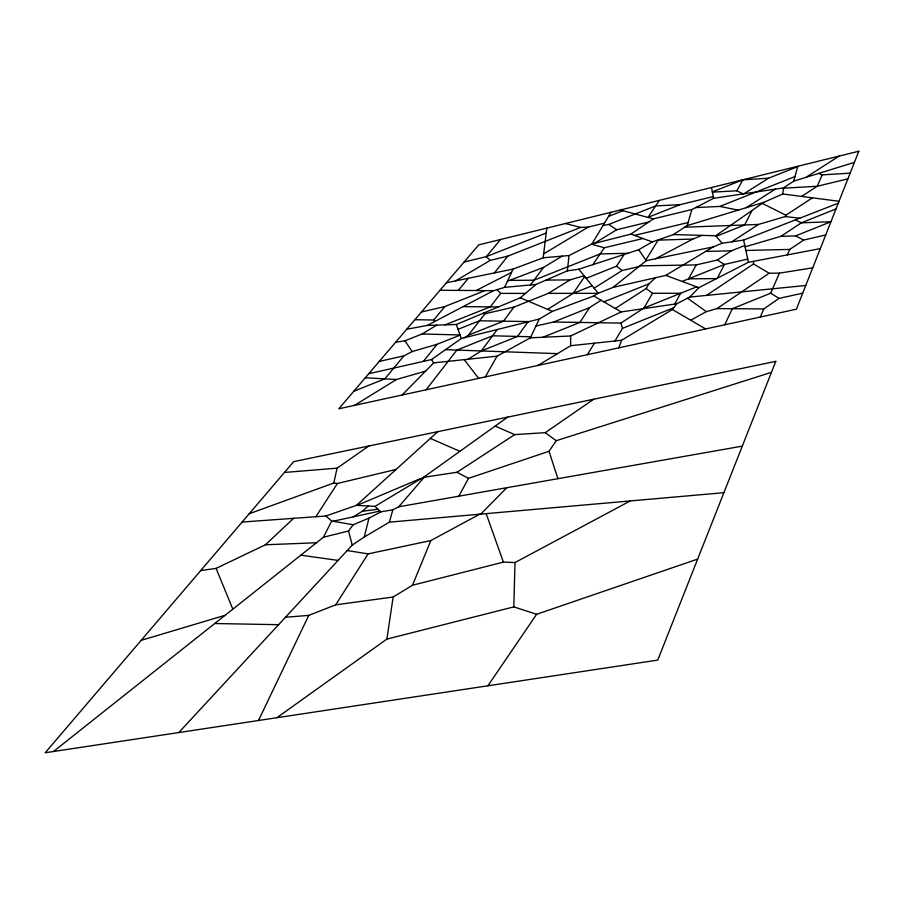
<?xml version="1.0" encoding="UTF-8"?>
<svg xmlns="http://www.w3.org/2000/svg" width="904" height="904" viewBox="0 0 904 904"><rect width="100%" height="100%" fill="white"/><g stroke="black" fill="none" stroke-linecap="round" stroke-linejoin="round"><path stroke-width="1.36" d="M697.662 559.09L536.603 614.291L513.8 606.889L515.02 562.548L630.235 500.94M406.71 329.237L427.287 325.429L456.294 324.491L520.286 297.8L536.004 284.455L567.373 270.838L569.011 255.538L591.849 244.057L630.958 234.102L653.4 218.87L691.876 209.536L713.606 198.304L783.519 187.908L793.678 181.15L854.404 162.37M446.361 282.794L513.077 269.076L543.18 257.798L546.807 228.102M567.373 270.838L578.831 269.222L638.71 249.73L652.259 241.933L673.333 234.577L687.221 225.593L763.677 202.394L782.762 193.987L783.519 187.908M276.861 717.719L386.878 639.094L393.138 597.024L412.506 585.238L503.392 562.118L515.02 562.548M249.199 513.766L333.802 483.007L337.079 468.17L368.798 446.022M178.811 732.545L352.232 545.112L364.267 537.021L368.956 518.15L381.239 511.732L392.833 509.822L398.754 506.794L742.286 446.135M793.678 181.15L797.791 166.268M364.267 537.021L389.387 522.162L392.833 509.822M687.221 225.593L691.876 209.536M618.799 347.848L621.59 340.288L672.361 309.496L676.746 303.789L689.786 297.077L698.871 287.664L748.422 262.296L820.335 248.611M412.506 585.238L430.824 540.569L479.719 514.207M760.287 317.055L763.812 308.942L779.033 298.399L802.718 293.178M724.703 324.796L732.33 308.705L770.671 293.201L779.406 273.132L812.73 267.844M787.35 254.883L789.723 249.425L803.656 240.068L825.725 234.961M850.144 173.161L822.177 174.89L817.216 186.269L801.599 196.417M684.723 227.209L758.479 224.441L785.26 216.553L785.904 215.175L812.425 197.829M427.287 325.429L493.561 290.659L504.624 287.359L513.077 269.076M402.144 395.003L433.637 362.888L497.053 356.153L530.377 337.825L539.304 319.022L552.367 311.394L593.759 296.003L598.256 293.269L613.07 287.393L665.807 275.381L713.301 246.894L722.149 243.244L743.608 240.091L838.279 203.185M258.487 720.499L308.75 615.398L335.689 604.832L393.138 597.024M53.483 751.506L323.462 537.213L331.7 521.009L353.136 524.761L368.956 518.15M717.392 278.183L724.42 264.454L747.732 259.086M752.049 210.474L744.636 224.96L716.16 236.317M458.882 496.172L468.487 478.34L549.022 451.288L556.231 440.7L771.451 372.335M674.712 304.083L680.644 293.269L652.519 293.291L646.179 288.534L615.274 308.479M744.772 245.459L731.392 250.815L717.313 260.036L696.193 264.917L688.554 278.839L716.601 278.59M712.42 192.156L736.828 190.789L742.851 179.806L768.558 178.212L797.678 166.664M485.301 376.9L497.053 356.153M536.004 325.982L553.643 321.993L620.89 323.09L643.919 308.027L652.519 293.291M614.957 340.989L622.472 328.367L673.717 307.722M646.179 288.534L648.982 283.811L655.524 277.72M591.849 244.057L611.059 212.27M587.34 354.696L594.459 343.17M645.818 260.036L658.123 240.125L692.803 239.063L702.058 235.368M335.689 604.832L368.086 553.881L430.824 540.569M315.846 516.726L337.418 483.493L396.099 469.425M601.081 300.252L589.532 307.62L579.905 322.423L542.897 337.26M586.165 278.296L616.483 266.228L624.122 254.476M648.01 217.423L659.344 200.383M487.911 685.797L536.603 614.291M547.621 309.383L573.204 293.348L584.707 276.5M592.787 264.68L604.358 247.752L642.959 238.509M527.981 321.858L517.563 336.435L481.312 350.944L468.114 359.227M323.462 537.213L348.548 531.021L353.136 524.761M481.312 350.944L497.268 329.519M584.108 275.754L570.096 279.878L548.321 293.371L514.003 307.044L503.494 321.169L468.385 335.169L464.114 337.802M530.433 284.975L543.507 267.426L562.085 256.148M426.112 389.782L456.848 350.085L492.601 335.791L530.874 336.774M468.385 335.169L484.962 313.756L514.003 307.044M525.484 293.393L500.714 293.404L490.296 306.863L445.039 324.864M423.366 361.385L437.084 344.3L460.102 335.124M494.375 272.918L507.845 256.137L580.605 227.424L588.199 227.119L604.494 223.141M437.084 344.3L412.201 351.554L403.941 355.837L384.81 378.866L353.758 391.285M414.846 319.711L433.683 320.016L444.904 306.512L485.041 290.602M458.271 290.41L468.351 278.274M500.556 239.492L486.307 256.646L464.057 262.07M398.754 506.794L424.925 476.363L507.664 417.128M480.736 514.116L506.816 487.708M200.699 570.593L216.067 568.401L265.426 544.773L293.63 518.331M242.136 522.049L325.847 516.003L356.447 505.336L437.773 431.671M353.261 516.839L362.391 511.246L368.391 505.901M613.07 287.393L646.27 260.691L713.301 246.894M368.719 373.747L431.536 359.543L461.311 338.503L539.304 319.022M673.333 234.577L715.663 235.752L763.677 202.394M495.166 426.078L514.715 434.621L545.27 432.654L593.713 399.229M690.746 320.242L706.318 311.643L716.985 308.592L769.168 273.245L779.406 273.132M706.442 295.405L753.54 263.968L753.405 261.346M745.065 246.826L780.909 236.339L801.306 222.825L836.008 208.937M424.157 477.244L456.961 472.283L514.715 434.621M731.709 241.831L758.479 224.441M805.984 177.342L839.093 156.098M746.207 207.694L775.316 189.128M594.131 288.161L622.167 270.499L638.958 266.578M743.811 193.818L768.558 178.212M354.549 405.365L396.449 379.522L425.569 371.115M356.447 505.336L374.979 506.376L424.925 476.363M594.199 243.458L616.641 229.763L648.869 221.955M395.602 342.266L404.935 340.808L422.089 333.983L436.745 325.124M537.959 365.442L570.684 345.701L621.59 340.288M543.654 253.9L588.199 227.119M455.435 280.929L490.194 260.42L507.845 256.137M655.524 258.781L692.803 239.063M476.114 290.534L511.528 272.409M530.377 337.825L570.616 336.005L621.217 311.914L676.746 303.789M357.713 505.121L420.111 478.724M682.091 281.426L724.42 264.454L717.313 260.036M780.909 236.339L795.622 235.887L830.957 221.717L801.306 222.825L795.396 219.898M643.919 308.027L696.645 286.839M573.204 293.348L592.199 285.777M553.643 321.993L589.532 307.62M603.883 301.868L648.982 283.811M695.651 207.581L719.821 206.417L794.932 176.596M458.023 329.338L479.527 320.773L529.055 321.587M603.07 225.492L608.833 224.441L655.75 205.897L680.023 204.677L713.267 196.552M648.394 217.197L680.023 204.677M712.363 191.874L742.851 179.806M507.472 281.178L543.507 267.426M546.208 233.04L486.307 256.646L490.194 260.42M608.573 216.384L622.946 210.711M141.148 640.36L225.119 615.274M386.878 639.094L513.8 606.889M847.884 178.868L817.216 186.269L783.486 188.168M634.518 235.413L688.113 222.531M421.411 312.027L444.904 306.512M379.239 361.43L403.941 355.837M333.474 521.145L379.883 511.065L381.239 511.732M362.391 511.246L377.951 509.223M689.786 297.077L805.758 285.483M504.624 287.359L536.004 284.455M389.387 522.162L723.889 492.691M543.18 257.798L569.011 255.538M284.477 472.442L337.079 468.17M285.483 617.262L308.75 615.398M265.426 544.773L316.468 542.762M627.805 253.278L600.12 253.945L533.993 280.195L510.783 280.398M705.73 251.425L731.392 250.815M745.856 250.476L789.723 249.425M639.862 265.844L696.193 264.917M546.072 280.093L570.096 279.878M548.321 293.371L598.154 293.337M439.977 290.274L493.561 290.659M463.085 306.648L498.42 306.919M716.985 308.592L763.812 308.942M214.723 623.523L278.613 624.687M422.089 333.983L460.034 334.955M445.491 349.678L557.519 353.645M365.295 377.77L396.449 379.522M785.26 216.553L799.769 218.192M782.762 193.987L839.036 201.276M333.802 483.007L337.418 483.493M300.817 555.18L338.085 560.412M347.204 550.547L368.086 553.881M719.821 206.417L738.206 210.123M565.429 223.514L580.605 227.424M620.302 209.999L653.4 218.87M591.499 244.238L604.358 247.752M630.958 234.102L652.259 241.933M665.807 275.381L698.871 287.664M483.47 313.157L484.962 313.756M818.662 173.421L822.177 174.89M520.286 297.8L552.367 311.394M430.338 438.406L459.899 451.322M736.828 190.789L743.122 193.919M762.219 203.4L785.904 215.175M795.622 235.887L803.656 240.068M456.961 472.283L468.487 478.34M593.759 296.003L621.217 311.914M672.361 309.496L705.629 328.943M753.54 263.968L769.168 273.245M770.671 293.201L779.033 298.399M608.833 224.441L616.641 229.763M687.56 298.218L706.318 311.643M545.27 432.654L556.231 440.7M616.483 266.228L622.167 270.499M325.847 516.003L331.7 521.009M374.979 506.376L379.883 511.065M497.019 289.63L500.714 293.404M715.663 235.752L722.149 243.244M578.831 269.222L598.256 293.269M433.683 320.016L434.813 321.485M464.204 359.634L478.623 378.358M638.71 249.73L646.27 260.691M404.935 340.808L412.201 351.554M431.536 359.543L433.637 362.888M216.067 568.401L232.837 609.149M456.294 324.491L461.311 338.503M486.16 513.641L503.392 562.118M549.022 451.288L557.915 478.691M620.89 323.09L622.472 328.367M348.548 531.021L352.232 545.112M743.608 240.091L748.422 262.296M711.527 187.523L713.606 198.304M570.616 336.005L570.684 345.701M775.79 361.351L657.75 660.101L45.2 752.761L293.698 461.639L775.79 361.351M858.8 151.239L796.39 309.191L338.819 408.789L478.736 244.871L858.8 151.239"/></g></svg>
